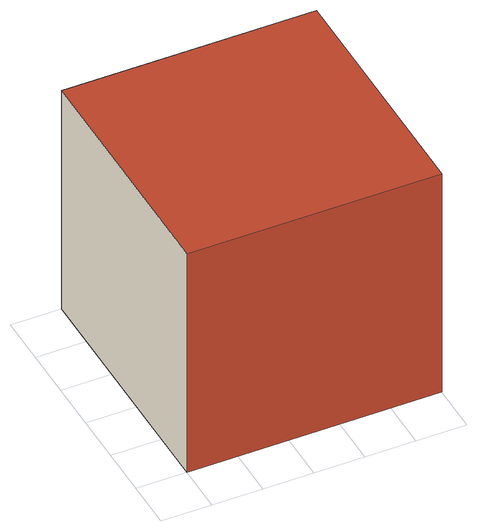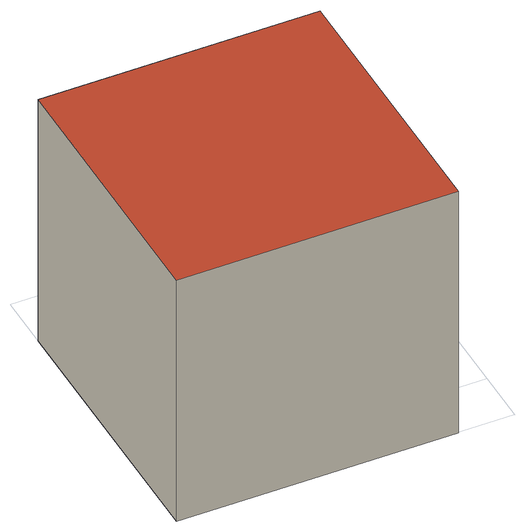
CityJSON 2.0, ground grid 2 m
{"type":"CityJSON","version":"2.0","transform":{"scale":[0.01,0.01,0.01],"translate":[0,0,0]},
"CityObjects":{
"object1":{"type":"GenericCityObject","geometry":[{"type":"Solid","lod":"1","boundaries":[[[[0,1,2,3]],[[4,5,6,7]],[[0,3,5,4]],[[3,2,6,5]],[[2,1,7,6]],[[1,0,4,7]]],[[[8,9,10]],[[8,11,9]],[[9,11,10]],[[8,10,11]]],[[[12,8,10]],[[12,13,8]],[[8,13,10]],[[12,10,13]]]],"semantics":{"surfaces":[{"type":"WallSurface","on_footprint_edge":false},{"type":"RoofSurface"},{"type":"WallSurface","on_footprint_edge":true},{"type":"GroundSurface"}],"values":[[0,1,1,2,0,0],[1,1,1,1],[3,0,1,1]]}}]}
},
"vertices":[
[0,0,0],[0,1000,0],[1000,1000,0],[1000,0,0],[0,0,1000],[1000,0,1000],[1000,1000,1000],[0,1000,1000],[800,200,200],[900,300,200],[500,500,200],[500,500,500],[200,200,200],[500,500,900]
]}
